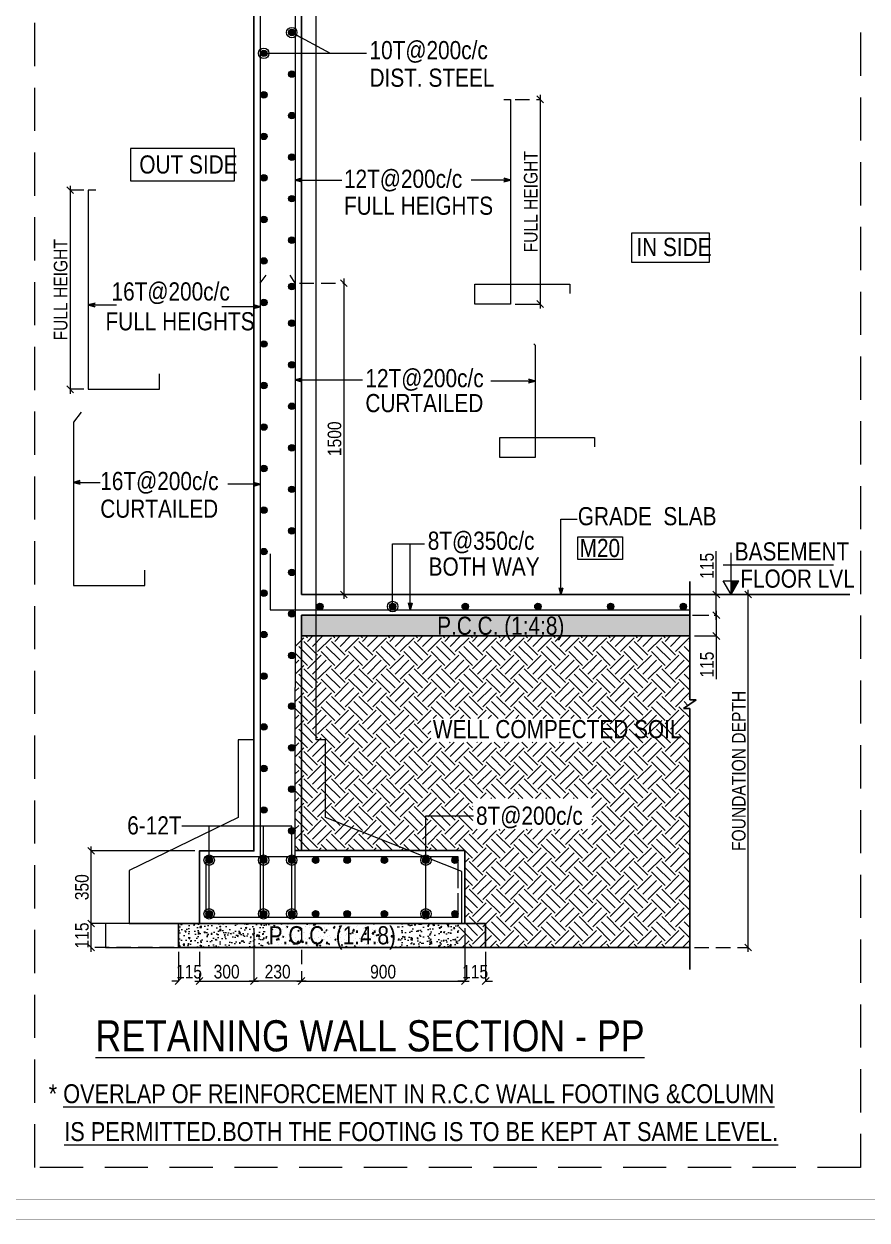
# Model space of a CAD drawing. Header units: millimetres. Extents: x 1112055 to 3390982, y -148532 to 766891.
# Drawn here: x 2490367 to 2508962, y 291130 to 317509 of the extents above; entities that cross this region are included whole.
import ezdxf

# ---------------------------------------------------------------- set-up
doc = ezdxf.new("R2010")
doc.units = ezdxf.units.MM
doc.header["$PDMODE"] = 35
doc.header["$PDSIZE"] = -25
doc.linetypes.add('Hidden', pattern=[9.525, 6.35, -3.175])
for name, color, linetype, lineweight in [('B HATCH', 250, 'Continuous', 0), ('B P.C.C', 251, 'Continuous', 0), ('B STEEL', 34, 'Continuous', 15), ('B STEEL TEXT', 7, 'Continuous', 15), ('B TITLE BLOCK', 250, 'Continuous', 0), ('B-BEAM', 147, 'Continuous', 25), ('B-COL NO', 7, 'Continuous', 5), ('B-ST DIM', 250, 'Continuous', 18), ('Col', 1, 'Continuous', 9)]:
    doc.layers.add(name, color=color, linetype=linetype, lineweight=lineweight)
doc.layers.add('B-COL HT', color=7, linetype='Continuous', lineweight=0, true_color=0x4e4f45)
doc.styles.add('ARIAL', font='arial.ttf')
doc.styles.add('Q1', font='g13f12d.shx', dxfattribs={"width": 0.8})
doc.styles.add('SWINC', font='swissc.ttf')
doc.dimstyles.new('BH-STD', dxfattribs={"dimscale": 0, "dimtxt": 230, "dimasz": 125, "dimexe": 0, "dimexo": 100, "dimgap": 50, "dimtad": 1, "dimdec": 0, "dimzin": 1, "dimdsep": 46, "dimtxsty": 'Q1', "dimblk": 'ARCHTICK', "dimcen": 1, "dimdle": 100, "dimclrd": 250, "dimclre": 250, "dimclrt": 256, "dimadec": 0, "dimazin": 0, "dimtfac": 1, "dimtdec": 0, "dimtix": 1, "dimtofl": 0, "dimtmove": 0, "dimatfit": 2, "dimfxl": 1, "dimtolj": 1, "dimtzin": 0, "dimlwd": 9, "dimlwe": 9, "dimarcsym": 0})
doc.dimstyles.new('DIM 1', dxfattribs={"dimscale": 0, "dimtxt": 230, "dimasz": 150, "dimexe": 0.18, "dimexo": 0.0625, "dimgap": 0.5, "dimtad": 1, "dimdec": 0, "dimzin": 0, "dimdsep": 46, "dimtxsty": 'ARIAL', "dimblk": 'OBLIQUE', "dimcen": 6, "dimse1": 1, "dimse2": 1, "dimclrd": 256, "dimclrt": 256, "dimadec": 0, "dimazin": 2, "dimtfac": 0.75, "dimtdec": 0, "dimtix": 1, "dimtofl": 0, "dimtmove": 1, "dimatfit": 3, "dimldrblk": 'OPEN30', "dimfxl": 0.18, "dimfrac": 1, "dimtolj": 1, "dimtzin": 0, "dimlwd": -1, "dimarcsym": 0})

# ---------------------------------------------------------------- blocks, each defined once
blk = doc.blocks.new('_Oblique')
at = {"color": 0, "linetype": 'ByBlock', "lineweight": -2}
blk.add_line((-0.5, -0.5), (0.5, 0.5), dxfattribs=at)
blk = doc.blocks.new('*D1670')
at = {"layer": 'B-ST DIM', "color": 7, "lineweight": 9, "ltscale": 50, "transparency": 16777216}
for p, q in [((2505636, 304927), (2505636, 305881)), ((2505153, 304927), (2505636, 304927)), ((2505636, 304369), (2505636, 304927))]:
    blk.add_line(p, q, dxfattribs=at)
at = {"layer": 'B-ST DIM', "color": 7, "linetype": 'Hidden', "lineweight": 9, "ltscale": 50, "transparency": 16777216}
blk.add_line((2505115, 304469), (2505636, 304469), dxfattribs=at)
at = {"layer": 'Defpoints', "color": 0, "ltscale": 50, "transparency": 16777216}
for p in [(2505053, 304927), (2505636, 304927), (2505015, 304469)]:
    blk.add_point(p, dxfattribs=at)
at = {"layer": 'B-ST DIM', "color": 7, "lineweight": 9, "ltscale": 50, "transparency": 16777216, "xscale": 150, "yscale": 150, "zscale": 150}
for p, rotation in [((2505636, 304927), 90), ((2505636, 304469), 270)]:
    blk.add_blockref('_Oblique', p, dxfattribs=dict(at, rotation=rotation))
at = {"layer": 'B-ST DIM', "color": 7, "ltscale": 50, "transparency": 16777216, "insert": (2505432, 305558), "char_height": 300, "attachment_point": 5, "rotation": 90, "style": 'SWINC'}
blk.add_mtext('\\A1;115', dxfattribs=at)
blk = doc.blocks.new('*D1671')
at = {"layer": 'B-ST DIM', "color": 7, "lineweight": 9, "ltscale": 50, "transparency": 16777216}
for p, q in [((2495438, 297569), (2495438, 296402)), ((2494138, 296402), (2495538, 296402))]:
    blk.add_line(p, q, dxfattribs=at)
at = {"layer": 'B-ST DIM', "color": 7, "linetype": 'Hidden', "lineweight": 9, "ltscale": 50, "transparency": 16777216}
blk.add_line((2494238, 297043), (2494238, 296402), dxfattribs=at)
at = {"layer": 'Defpoints', "color": 0, "ltscale": 50, "transparency": 16777216}
for p in [(2495438, 297669), (2494238, 297143), (2495438, 296402)]:
    blk.add_point(p, dxfattribs=at)
at = {"layer": 'B-ST DIM', "color": 7, "lineweight": 9, "ltscale": 50, "transparency": 16777216, "xscale": 150, "yscale": 150, "zscale": 150, "rotation": 180}
blk.add_blockref('_Oblique', (2494238, 296402), dxfattribs=at)
at = {"layer": 'B-ST DIM', "color": 7, "lineweight": 9, "ltscale": 50, "transparency": 16777216, "xscale": 150, "yscale": 150, "zscale": 150}
blk.add_blockref('_Oblique', (2495438, 296402), dxfattribs=at)
at = {"layer": 'B-ST DIM', "color": 7, "ltscale": 50, "transparency": 16777216, "insert": (2494838, 296606), "char_height": 300, "attachment_point": 5, "style": 'SWINC'}
blk.add_mtext('\\A1;300', dxfattribs=at)
blk = doc.blocks.new('*D1672')
at = {"layer": 'B-ST DIM', "color": 7, "lineweight": 9, "ltscale": 50, "transparency": 16777216}
for p, q in [((2495438, 297569), (2495438, 296402)), ((2496589, 296402), (2495338, 296402))]:
    blk.add_line(p, q, dxfattribs=at)
at = {"layer": 'B-ST DIM', "color": 7, "linetype": 'Hidden', "lineweight": 9, "ltscale": 50, "transparency": 16777216}
blk.add_line((2496489, 297569), (2496489, 296402), dxfattribs=at)
at = {"layer": 'Defpoints', "color": 0, "ltscale": 50, "transparency": 16777216}
for p in [(2495438, 297669), (2496489, 297669), (2495438, 296402)]:
    blk.add_point(p, dxfattribs=at)
at = {"layer": 'B-ST DIM', "color": 7, "lineweight": 9, "ltscale": 50, "transparency": 16777216, "xscale": 150, "yscale": 150, "zscale": 150, "rotation": 180}
blk.add_blockref('_Oblique', (2495438, 296402), dxfattribs=at)
at = {"layer": 'B-ST DIM', "color": 7, "lineweight": 9, "ltscale": 50, "transparency": 16777216, "xscale": 150, "yscale": 150, "zscale": 150}
blk.add_blockref('_Oblique', (2496489, 296402), dxfattribs=at)
at = {"layer": 'B-ST DIM', "color": 7, "ltscale": 50, "transparency": 16777216, "insert": (2495963, 296606), "char_height": 300, "attachment_point": 5, "style": 'SWINC'}
blk.add_mtext('\\A1;230', dxfattribs=at)
blk = doc.blocks.new('*D1673')
at = {"layer": 'B-ST DIM', "color": 7, "linetype": 'Hidden', "lineweight": 9, "ltscale": 50, "transparency": 16777216}
blk.add_line((2496489, 297569), (2496489, 296402), dxfattribs=at)
at = {"layer": 'B-ST DIM', "color": 7, "lineweight": 9, "ltscale": 50, "transparency": 16777216}
for p, q in [((2500089, 297569), (2500089, 296402)), ((2496389, 296402), (2500189, 296402))]:
    blk.add_line(p, q, dxfattribs=at)
at = {"layer": 'Defpoints', "color": 0, "ltscale": 50, "transparency": 16777216}
for p in [(2496489, 297669), (2500089, 297669), (2500089, 296402)]:
    blk.add_point(p, dxfattribs=at)
at = {"layer": 'B-ST DIM', "color": 7, "lineweight": 9, "ltscale": 50, "transparency": 16777216, "xscale": 150, "yscale": 150, "zscale": 150, "rotation": 180}
blk.add_blockref('_Oblique', (2496489, 296402), dxfattribs=at)
at = {"layer": 'B-ST DIM', "color": 7, "lineweight": 9, "ltscale": 50, "transparency": 16777216, "xscale": 150, "yscale": 150, "zscale": 150}
blk.add_blockref('_Oblique', (2500089, 296402), dxfattribs=at)
at = {"layer": 'B-ST DIM', "color": 7, "ltscale": 50, "transparency": 16777216, "insert": (2498289, 296606), "char_height": 300, "attachment_point": 5, "style": 'SWINC'}
blk.add_mtext('\\A1;900', dxfattribs=at)
blk = doc.blocks.new('_Open30')
at = {"color": 0, "linetype": 'ByBlock', "lineweight": -2}
for p, q in [((-1, 0.27), (0, 0)), ((0, 0), (-1, -0.27)), ((0, 0), (-1, 0))]:
    blk.add_line(p, q, dxfattribs=at)
blk = doc.blocks.new('*D1674')
at = {"layer": 'B-ST DIM', "color": 7, "lineweight": 9, "ltscale": 50, "transparency": 16777216}
for p, q in [((2491851, 297043), (2491851, 297769)), ((2493678, 297669), (2491851, 297669))]:
    blk.add_line(p, q, dxfattribs=at)
at = {"layer": 'B-ST DIM', "color": 7, "linetype": 'Hidden', "lineweight": 9, "ltscale": 50, "transparency": 16777216}
blk.add_line((2493678, 297143), (2491851, 297143), dxfattribs=at)
at = {"layer": 'Defpoints', "color": 0, "ltscale": 50, "transparency": 16777216}
for p in [(2491851, 297669), (2493778, 297669), (2493778, 297143)]:
    blk.add_point(p, dxfattribs=at)
at = {"layer": 'B-ST DIM', "color": 7, "lineweight": 9, "ltscale": 50, "transparency": 16777216, "xscale": 150, "yscale": 150, "zscale": 150}
for p, rotation in [((2491851, 297669), 90), ((2491851, 297143), 270)]:
    blk.add_blockref('_Oblique', p, dxfattribs=dict(at, rotation=rotation))
at = {"layer": 'B-ST DIM', "color": 7, "ltscale": 50, "transparency": 16777216, "insert": (2491647, 297406), "char_height": 300, "attachment_point": 5, "rotation": 90, "style": 'SWINC'}
blk.add_mtext('\\A1;115', dxfattribs=at)
blk = doc.blocks.new('*D1675')
at = {"layer": 'B-ST DIM', "color": 7, "lineweight": 9, "ltscale": 50, "transparency": 16777216}
for p, q in [((2491851, 297569), (2491851, 299372)), ((2494138, 299272), (2491851, 299272))]:
    blk.add_line(p, q, dxfattribs=at)
at = {"layer": 'B-ST DIM', "color": 7, "linetype": 'Hidden', "lineweight": 9, "ltscale": 50, "transparency": 16777216}
blk.add_line((2493678, 297669), (2491851, 297669), dxfattribs=at)
at = {"layer": 'Defpoints', "color": 0, "ltscale": 50, "transparency": 16777216}
for p in [(2491851, 299272), (2494238, 299272), (2493778, 297669)]:
    blk.add_point(p, dxfattribs=at)
at = {"layer": 'B-ST DIM', "color": 7, "lineweight": 9, "ltscale": 50, "transparency": 16777216, "xscale": 150, "yscale": 150, "zscale": 150}
for p, rotation in [((2491851, 299272), 90), ((2491851, 297669), 270)]:
    blk.add_blockref('_Oblique', p, dxfattribs=dict(at, rotation=rotation))
at = {"layer": 'B-ST DIM', "color": 7, "ltscale": 50, "transparency": 16777216, "insert": (2491647, 298471), "char_height": 300, "attachment_point": 5, "rotation": 90, "style": 'SWINC'}
blk.add_mtext('\\A1;350', dxfattribs=at)
blk = doc.blocks.new('*D1677')
at = {"layer": 'B-ST DIM', "color": 7, "linetype": 'Hidden', "lineweight": 9, "ltscale": 50, "transparency": 16777216}
blk.add_line((2505153, 304469), (2505636, 304469), dxfattribs=at)
at = {"layer": 'B-ST DIM', "color": 7, "lineweight": 9, "ltscale": 50, "transparency": 16777216}
for p, q in [((2505636, 304569), (2505636, 304011)), ((2505153, 304011), (2505636, 304011)), ((2505636, 304011), (2505636, 303057))]:
    blk.add_line(p, q, dxfattribs=at)
at = {"layer": 'Defpoints', "color": 0, "ltscale": 50, "transparency": 16777216}
for p in [(2505053, 304469), (2505053, 304011), (2505636, 304011)]:
    blk.add_point(p, dxfattribs=at)
at = {"layer": 'B-ST DIM', "color": 7, "lineweight": 9, "ltscale": 50, "transparency": 16777216, "xscale": 150, "yscale": 150, "zscale": 150}
for p, rotation in [((2505636, 304469), 90), ((2505636, 304011), 270)]:
    blk.add_blockref('_Oblique', p, dxfattribs=dict(at, rotation=rotation))
at = {"layer": 'B-ST DIM', "color": 7, "ltscale": 50, "transparency": 16777216, "insert": (2505432, 303379), "char_height": 300, "attachment_point": 5, "rotation": 90, "style": 'SWINC'}
blk.add_mtext('\\A1;115', dxfattribs=at)
blk = doc.blocks.new('*D1678')
at = {"layer": 'B-ST DIM', "color": 7, "lineweight": 9, "ltscale": 50, "transparency": 16777216}
for p, q in [((2493778, 297043), (2493778, 296402)), ((2493778, 296402), (2493628, 296402)), ((2494238, 296402), (2494388, 296402))]:
    blk.add_line(p, q, dxfattribs=at)
at = {"layer": 'B-ST DIM', "color": 7, "linetype": 'Hidden', "lineweight": 9, "ltscale": 50, "transparency": 16777216}
blk.add_line((2494238, 297043), (2494238, 296402), dxfattribs=at)
at = {"layer": 'Defpoints', "color": 0, "ltscale": 50, "transparency": 16777216}
for p in [(2493778, 297143), (2494238, 297143), (2493778, 296402)]:
    blk.add_point(p, dxfattribs=at)
at = {"layer": 'B-ST DIM', "color": 7, "lineweight": 9, "ltscale": 50, "transparency": 16777216, "xscale": 150, "yscale": 150, "zscale": 150}
blk.add_blockref('_Oblique', (2493778, 296402), dxfattribs=at)
at = {"layer": 'B-ST DIM', "color": 7, "lineweight": 9, "ltscale": 50, "transparency": 16777216, "xscale": 150, "yscale": 150, "zscale": 150, "rotation": 180}
blk.add_blockref('_Oblique', (2494238, 296402), dxfattribs=at)
at = {"layer": 'B-ST DIM', "color": 7, "ltscale": 50, "transparency": 16777216, "insert": (2494008, 296606), "char_height": 300, "attachment_point": 5, "style": 'SWINC'}
blk.add_mtext('\\A1;115', dxfattribs=at)
blk = doc.blocks.new('*D1679')
at = {"layer": 'B-ST DIM', "color": 7, "linetype": 'Hidden', "lineweight": 9, "ltscale": 50, "transparency": 16777216}
blk.add_line((2500089, 297043), (2500089, 296402), dxfattribs=at)
at = {"layer": 'B-ST DIM', "color": 7, "lineweight": 9, "ltscale": 50, "transparency": 16777216}
for p, q in [((2500549, 297043), (2500549, 296402)), ((2500089, 296402), (2499939, 296402)), ((2500549, 296402), (2500699, 296402))]:
    blk.add_line(p, q, dxfattribs=at)
at = {"layer": 'Defpoints', "color": 0, "ltscale": 50, "transparency": 16777216}
for p in [(2500089, 297143), (2500549, 297143), (2500549, 296402)]:
    blk.add_point(p, dxfattribs=at)
at = {"layer": 'B-ST DIM', "color": 7, "lineweight": 9, "ltscale": 50, "transparency": 16777216, "xscale": 150, "yscale": 150, "zscale": 150}
blk.add_blockref('_Oblique', (2500089, 296402), dxfattribs=at)
at = {"layer": 'B-ST DIM', "color": 7, "lineweight": 9, "ltscale": 50, "transparency": 16777216, "xscale": 150, "yscale": 150, "zscale": 150, "rotation": 180}
blk.add_blockref('_Oblique', (2500549, 296402), dxfattribs=at)
at = {"layer": 'B-ST DIM', "color": 7, "ltscale": 50, "transparency": 16777216, "insert": (2500319, 296606), "char_height": 300, "attachment_point": 5, "style": 'SWINC'}
blk.add_mtext('\\A1;115', dxfattribs=at)
blk = doc.blocks.new('*D1680')
at = {"layer": 'B-ST DIM', "color": 7, "linetype": 'Hidden', "lineweight": 9, "ltscale": 50, "transparency": 16777216}
blk.add_line((2501198, 315846), (2501753, 315846), dxfattribs=at)
at = {"layer": 'B-ST DIM', "color": 7, "lineweight": 9, "ltscale": 50, "transparency": 16777216}
for p, q in [((2501753, 315946), (2501753, 311231)), ((2501198, 311331), (2501753, 311331))]:
    blk.add_line(p, q, dxfattribs=at)
at = {"layer": 'Defpoints', "color": 0, "ltscale": 50, "transparency": 16777216}
for p in [(2501098, 315846), (2501098, 311331), (2501753, 311331)]:
    blk.add_point(p, dxfattribs=at)
at = {"layer": 'B-ST DIM', "color": 7, "lineweight": 9, "ltscale": 50, "transparency": 16777216, "xscale": 150, "yscale": 150, "zscale": 150}
for p, rotation in [((2501753, 315846), 90), ((2501753, 311331), 270)]:
    blk.add_blockref('_Oblique', p, dxfattribs=dict(at, rotation=rotation))
at = {"layer": 'B-ST DIM', "color": 7, "ltscale": 50, "transparency": 16777216, "insert": (2501546, 313588), "char_height": 300, "attachment_point": 5, "rotation": 90, "style": 'SWINC'}
blk.add_mtext('\\A1;FULL HEIGHT', dxfattribs=at)
blk = doc.blocks.new('*D1681')
at = {"layer": 'B-ST DIM', "color": 7, "lineweight": 9, "ltscale": 50, "transparency": 16777216}
for p, q in [((2491386, 313941), (2491386, 309351)), ((2491685, 309451), (2491386, 309451))]:
    blk.add_line(p, q, dxfattribs=at)
at = {"layer": 'B-ST DIM', "color": 7, "linetype": 'Hidden', "lineweight": 9, "ltscale": 50, "transparency": 16777216}
blk.add_line((2491685, 313841), (2491386, 313841), dxfattribs=at)
at = {"layer": 'Defpoints', "color": 0, "ltscale": 50, "transparency": 16777216}
for p in [(2491785, 313841), (2491386, 309451), (2491785, 309451)]:
    blk.add_point(p, dxfattribs=at)
at = {"layer": 'B-ST DIM', "color": 7, "lineweight": 9, "ltscale": 50, "transparency": 16777216, "xscale": 150, "yscale": 150, "zscale": 150}
for p, rotation in [((2491386, 313841), 90), ((2491386, 309451), 270)]:
    blk.add_blockref('_Oblique', p, dxfattribs=dict(at, rotation=rotation))
at = {"layer": 'B-ST DIM', "color": 7, "ltscale": 50, "transparency": 16777216, "insert": (2491179, 311646), "char_height": 300, "attachment_point": 5, "rotation": 90, "style": 'SWINC'}
blk.add_mtext('\\A1;FULL HEIGHT', dxfattribs=at)
blk = doc.blocks.new('*D1676')
at = {"layer": 'B-ST DIM', "color": 7, "lineweight": 9, "ltscale": 50, "transparency": 16777216}
for p, q in [((2497422, 311894), (2497422, 304827)), ((2496589, 304927), (2497422, 304927))]:
    blk.add_line(p, q, dxfattribs=at)
at = {"layer": 'B-ST DIM', "color": 7, "linetype": 'Hidden', "lineweight": 9, "ltscale": 50, "transparency": 16777216}
blk.add_line((2496446, 311794), (2497422, 311794), dxfattribs=at)
at = {"layer": 'Defpoints', "color": 0, "ltscale": 50, "transparency": 16777216}
for p in [(2496346, 311794), (2496489, 304927), (2497422, 304927)]:
    blk.add_point(p, dxfattribs=at)
at = {"layer": 'B-ST DIM', "color": 7, "lineweight": 9, "ltscale": 50, "transparency": 16777216, "xscale": 150, "yscale": 150, "zscale": 150}
for p, rotation in [((2497422, 311794), 90), ((2497422, 304927), 270)]:
    blk.add_blockref('_Oblique', p, dxfattribs=dict(at, rotation=rotation))
at = {"layer": 'B-ST DIM', "color": 7, "ltscale": 50, "transparency": 16777216, "insert": (2497218, 308360), "char_height": 300, "attachment_point": 5, "rotation": 90, "style": 'SWINC'}
blk.add_mtext('\\A1;1500', dxfattribs=at)
blk = doc.blocks.new('*D1751')
at = {"layer": 'B-ST DIM', "color": 7, "lineweight": 9, "ltscale": 50, "transparency": 16777216}
for p, q in [((2506340, 297043), (2506340, 305027)), ((2505153, 304927), (2506340, 304927))]:
    blk.add_line(p, q, dxfattribs=at)
at = {"layer": 'B-ST DIM', "color": 7, "linetype": 'Hidden', "lineweight": 9, "ltscale": 50, "transparency": 16777216}
blk.add_line((2505153, 297143), (2506340, 297143), dxfattribs=at)
at = {"layer": 'Defpoints', "color": 0, "ltscale": 50, "transparency": 16777216}
for p in [(2505053, 304927), (2506340, 304927), (2505053, 297143)]:
    blk.add_point(p, dxfattribs=at)
at = {"layer": 'B-ST DIM', "color": 7, "lineweight": 9, "ltscale": 50, "transparency": 16777216, "xscale": 150, "yscale": 150, "zscale": 150}
for p, rotation in [((2506340, 304927), 90), ((2506340, 297143), 270)]:
    blk.add_blockref('_Oblique', p, dxfattribs=dict(at, rotation=rotation))
at = {"layer": 'B-ST DIM', "color": 7, "ltscale": 50, "transparency": 16777216, "insert": (2506133, 301035), "char_height": 300, "attachment_point": 5, "rotation": 90, "style": 'SWINC'}
blk.add_mtext('\\A1;FOUNDATION DEPTH', dxfattribs=at)

msp = doc.modelspace()

# ---------------------------------------------------------------- hatches: boundary and pattern name
at = {"layer": 'B HATCH', "ltscale": 1000}
h = msp.add_hatch(dxfattribs=at)
h.set_pattern_fill('AR-CONC', color=256, scale=40.062864)
h.set_pattern_definition([(50, (1971746.4, 353526.7), (287.35497, -25.1403), [30.04715, -330.51863]), (355, (1971746.4, 353526.7), (-55.58776, 301.34971), [24.03772, -264.4149]), (100.451444, (1971770.36, 353524.6), (231.76721, 276.2094), [25.53615, -280.89761]), (46.1842, (1971746.4, 353606.8), (427.56744, -66.31176), [45.07072, -495.77794]), (96.635635, (1971782.04, 353601.3), (374.45235, 390.2598), [38.30424, -421.34665]), (351.18416, (1971746.4, 353606.8), (374.45234, 390.2598), [36.05658, -396.62236]), (21, (1971786.47, 353586.79), (239.13806, -161.30066), [30.04715, -330.51863]), (326, (1971786.47, 353586.79), (97.47909, 290.51588), [24.03772, -264.4149]), (71.451445, (1971806.4, 353573.34), (336.61715, 129.21522), [25.53615, -280.89761]), (37.5, (1971746.41, 353526.69), (4.871586, 133.366812), [0, -261.209874, 0, -268.42119, 0, -265.416475]), (7.5, (1971746.41, 353526.69), (105.39319, 158.01263), [0, -153.04014, 0, -255.200444, 0, -101.15873]), (327.5, (1971657.07, 353526.69), (213.864557, -9.036128), [0, -100.15716, 0, -312.49034, 0, -414.650644]), (317.5, (1971617, 353526.7), (233.64108, 40.10492), [0, -130.20431, 0, -207.525636, 0, -294.46205])])
h.paths.add_polyline_path([(2505053.4, 304468.6), (2496678.8, 304468.6), (2496678.8, 304010.8), (2505053.4, 304010.8)])
h.paths.add_polyline_path([(2496488.6, 304468.6), (2496488.6, 304010.8), (2496678.8, 304010.8), (2496678.8, 304468.6)])
at = {"layer": 'B HATCH', "lineweight": 0, "ltscale": 1000}
h = msp.add_hatch(dxfattribs=at)
h.set_pattern_fill('AR-CONC', color=256, scale=40.062864)
h.set_pattern_definition([(50, (1969173.7, 346658.77), (287.35497, -25.1403), [30.04715, -330.51863]), (355, (1969173.7, 346658.77), (-55.58776, 301.34971), [24.03772, -264.4149]), (100.451444, (1969197.65, 346656.68), (231.76721, 276.2094), [25.53615, -280.89761]), (46.1842, (1969173.7, 346738.9), (427.56744, -66.31176), [45.07072, -495.77794]), (96.635635, (1969209.34, 346733.37), (374.45235, 390.2598), [38.30424, -421.34665]), (351.18416, (1969173.7, 346738.9), (374.45234, 390.2598), [36.05658, -396.62236]), (21, (1969213.77, 346718.87), (239.13806, -161.30066), [30.04715, -330.51863]), (326, (1969213.77, 346718.87), (97.47909, 290.51588), [24.03772, -264.4149]), (71.451445, (1969233.7, 346705.42), (336.61715, 129.21522), [25.53615, -280.89761]), (37.5, (1969173.71, 346658.77), (4.871586, 133.366812), [0, -261.209874, 0, -268.42119, 0, -265.416475]), (7.5, (1969173.7, 346658.77), (105.39319, 158.01263), [0, -153.04014, 0, -255.200444, 0, -101.15873]), (327.5, (1969084.37, 346658.77), (213.864557, -9.036128), [0, -100.15716, 0, -312.49034, 0, -414.650644]), (317.5, (1969044.3, 346658.77), (233.64108, 40.10492), [0, -130.20431, 0, -207.525636, 0, -294.46205])])
h.paths.add_polyline_path([(2493777.8, 297669.3), (2493777.8, 297142.9)], flags=17)
h.paths.add_polyline_path([(2499948.6, 297142.9), (2499948.6, 297669.3), (2493777.8, 297669.3), (2493777.8, 297142.9)])
at = {"layer": 'B STEEL'}
h = msp.add_hatch(color=256, dxfattribs=at)
h.dxf.hatch_style = 1
edge = h.paths.add_edge_path()
edge.add_arc((2496274, 317318.4), 71.5, 0, 360)
h = msp.add_hatch(color=256, dxfattribs=at)
h.dxf.hatch_style = 1
edge = h.paths.add_edge_path()
edge.add_arc((2495657, 316860.5), 71.5, 0, 360)
h = msp.add_hatch(color=256, dxfattribs=at)
h.dxf.hatch_style = 1
edge = h.paths.add_edge_path()
edge.add_arc((2496274, 316402.7), 71.5, 0, 360)
h = msp.add_hatch(color=256, dxfattribs=at)
h.dxf.hatch_style = 1
edge = h.paths.add_edge_path()
edge.add_arc((2495657, 315944.8), 71.5, 0, 360)
h = msp.add_hatch(color=256, dxfattribs=at)
h.dxf.hatch_style = 1
edge = h.paths.add_edge_path()
edge.add_arc((2496274, 315486.9), 71.5, 0, 360)
h = msp.add_hatch(color=256, dxfattribs=at)
h.dxf.hatch_style = 1
edge = h.paths.add_edge_path()
edge.add_arc((2495657, 315029.1), 71.5, 0, 360)
h = msp.add_hatch(color=256, dxfattribs=at)
h.dxf.hatch_style = 1
edge = h.paths.add_edge_path()
edge.add_arc((2496274, 314571.2), 71.5, 0, 360)
h = msp.add_hatch(color=256, dxfattribs=at)
h.dxf.hatch_style = 1
edge = h.paths.add_edge_path()
edge.add_arc((2495657, 314113.4), 71.5, 0, 360)
h = msp.add_hatch(color=256, dxfattribs=at)
h.dxf.hatch_style = 1
edge = h.paths.add_edge_path()
edge.add_arc((2496274, 313655.5), 71.5, 0, 360)
h = msp.add_hatch(color=256, dxfattribs=at)
h.dxf.hatch_style = 1
edge = h.paths.add_edge_path()
edge.add_arc((2495657, 313197.6), 71.5, 0, 360)
h = msp.add_hatch(color=256, dxfattribs=at)
h.dxf.hatch_style = 1
edge = h.paths.add_edge_path()
edge.add_arc((2496274, 312739.8), 71.5, 0, 360)
h = msp.add_hatch(color=256, dxfattribs=at)
h.dxf.hatch_style = 1
edge = h.paths.add_edge_path()
edge.add_arc((2495657, 312281.9), 71.5, 0, 360)
h = msp.add_hatch(color=256, dxfattribs=at)
h.dxf.hatch_style = 1
edge = h.paths.add_edge_path()
edge.add_arc((2496274, 311718.7), 71.5, 0, 360)
h = msp.add_hatch(color=256, dxfattribs=at)
h.dxf.hatch_style = 1
edge = h.paths.add_edge_path()
edge.add_arc((2495657, 311366.2), 71.5, 0, 360)
h = msp.add_hatch(color=256, dxfattribs=at)
h.dxf.hatch_style = 1
edge = h.paths.add_edge_path()
edge.add_arc((2496274, 310908.3), 71.5, 0, 360)
h = msp.add_hatch(color=256, dxfattribs=at)
h.dxf.hatch_style = 1
edge = h.paths.add_edge_path()
edge.add_arc((2495657, 310450.5), 71.5, 0, 360)
h = msp.add_hatch(color=256, dxfattribs=at)
h.dxf.hatch_style = 1
edge = h.paths.add_edge_path()
edge.add_arc((2496274, 309992.6), 71.5, 0, 360)
h = msp.add_hatch(color=256, dxfattribs=at)
h.dxf.hatch_style = 1
edge = h.paths.add_edge_path()
edge.add_arc((2495657, 309534.7), 71.5, 0, 360)
h = msp.add_hatch(color=256, dxfattribs=at)
h.dxf.hatch_style = 1
edge = h.paths.add_edge_path()
edge.add_arc((2496274, 309076.9), 71.5, 0, 360)
h = msp.add_hatch(color=256, dxfattribs=at)
h.dxf.hatch_style = 1
edge = h.paths.add_edge_path()
edge.add_arc((2495657, 308619), 71.5, 0, 360)
h = msp.add_hatch(color=256, dxfattribs=at)
h.dxf.hatch_style = 1
edge = h.paths.add_edge_path()
edge.add_arc((2496274, 308161.2), 71.5, 0, 360)
h = msp.add_hatch(color=256, dxfattribs=at)
h.dxf.hatch_style = 1
edge = h.paths.add_edge_path()
edge.add_arc((2495657, 307703.3), 71.5, 0, 360)
h = msp.add_hatch(color=256, dxfattribs=at)
h.dxf.hatch_style = 1
edge = h.paths.add_edge_path()
edge.add_arc((2496274, 307245.4), 71.5, 0, 360)
h = msp.add_hatch(color=256, dxfattribs=at)
h.dxf.hatch_style = 1
edge = h.paths.add_edge_path()
edge.add_arc((2495657, 306787.6), 71.5, 0, 360)
h = msp.add_hatch(color=256, dxfattribs=at)
h.dxf.hatch_style = 1
edge = h.paths.add_edge_path()
edge.add_arc((2496274, 306329.7), 71.5, 0, 360)
h = msp.add_hatch(color=256, dxfattribs=at)
h.dxf.hatch_style = 1
edge = h.paths.add_edge_path()
edge.add_arc((2495657, 305871.9), 71.5, 0, 360)
h = msp.add_hatch(color=256, dxfattribs=at)
h.dxf.hatch_style = 1
edge = h.paths.add_edge_path()
edge.add_arc((2496274, 305414), 71.5, 0, 360)
h = msp.add_hatch(color=256, dxfattribs=at)
h.dxf.hatch_style = 1
edge = h.paths.add_edge_path()
edge.add_arc((2495657, 304956.1), 71.5, 0, 360)
h = msp.add_hatch(color=256, dxfattribs=at)
h.dxf.hatch_style = 1
edge = h.paths.add_edge_path()
edge.add_arc((2496896.6, 304660.5), 71.5, 0, 360)
h = msp.add_hatch(color=256, dxfattribs=at)
h.dxf.hatch_style = 1
edge = h.paths.add_edge_path()
edge.add_arc((2498499.1, 304660.5), 71.5, 0, 360)
h = msp.add_hatch(color=256, dxfattribs=at)
h.dxf.hatch_style = 1
edge = h.paths.add_edge_path()
edge.add_arc((2500101.6, 304660.5), 71.5, 0, 360)
h = msp.add_hatch(color=256, dxfattribs=at)
h.dxf.hatch_style = 1
edge = h.paths.add_edge_path()
edge.add_arc((2501704.1, 304660.5), 71.5, 0, 360)
h = msp.add_hatch(color=256, dxfattribs=at)
h.dxf.hatch_style = 1
edge = h.paths.add_edge_path()
edge.add_arc((2503306.7, 304660.5), 71.5, 0, 360)
h = msp.add_hatch(color=256, dxfattribs=at)
h.dxf.hatch_style = 1
edge = h.paths.add_edge_path()
edge.add_arc((2504909.2, 304660.5), 71.5, 0, 360)
h = msp.add_hatch(color=256, dxfattribs=at)
h.dxf.hatch_style = 1
edge = h.paths.add_edge_path()
edge.add_arc((2496274, 304498.3), 71.5, 0, 360)
h = msp.add_hatch(color=256, dxfattribs=at)
h.dxf.hatch_style = 1
edge = h.paths.add_edge_path()
edge.add_arc((2495657, 304040.4), 71.5, 0, 360)
h = msp.add_hatch(color=256, dxfattribs=at)
h.dxf.hatch_style = 1
edge = h.paths.add_edge_path()
edge.add_arc((2496274, 303582.6), 71.5, 0, 360)
h = msp.add_hatch(color=256, dxfattribs=at)
h.dxf.hatch_style = 1
edge = h.paths.add_edge_path()
edge.add_arc((2495657, 303124.7), 71.5, 0, 360)
h = msp.add_hatch(color=256, dxfattribs=at)
h.dxf.hatch_style = 1
edge = h.paths.add_edge_path()
edge.add_arc((2496274, 302462.5), 71.5, 0, 360)
h = msp.add_hatch(color=256, dxfattribs=at)
h.dxf.hatch_style = 1
edge = h.paths.add_edge_path()
edge.add_arc((2495657, 302004.6), 71.5, 0, 360)
h = msp.add_hatch(color=256, dxfattribs=at)
h.dxf.hatch_style = 1
edge = h.paths.add_edge_path()
edge.add_arc((2496274, 301546.8), 71.5, 0, 360)
h = msp.add_hatch(color=256, dxfattribs=at)
h.dxf.hatch_style = 1
edge = h.paths.add_edge_path()
edge.add_arc((2495657, 301088.9), 71.5, 0, 360)
h = msp.add_hatch(color=256, dxfattribs=at)
h.dxf.hatch_style = 1
edge = h.paths.add_edge_path()
edge.add_arc((2496274, 300631.1), 71.5, 0, 360)
h = msp.add_hatch(color=256, dxfattribs=at)
h.dxf.hatch_style = 1
edge = h.paths.add_edge_path()
edge.add_arc((2495657, 300173.2), 71.5, 0, 360)
h = msp.add_hatch(color=256, dxfattribs=at)
h.dxf.hatch_style = 1
edge = h.paths.add_edge_path()
edge.add_arc((2496274, 299715.3), 71.5, 0, 360)
h = msp.add_hatch(color=256, dxfattribs=at)
h.dxf.hatch_style = 1
edge = h.paths.add_edge_path()
edge.add_arc((2494452.6, 299067.2), 71.5, 0, 360)
h = msp.add_hatch(color=256, dxfattribs=at)
h.dxf.hatch_style = 1
edge = h.paths.add_edge_path()
edge.add_arc((2495652.4, 299067.2), 71.5, 0, 360)
h = msp.add_hatch(color=256, dxfattribs=at)
h.dxf.hatch_style = 1
edge = h.paths.add_edge_path()
edge.add_arc((2496274, 299067.3), 71.5, 0, 360)
h = msp.add_hatch(color=256, dxfattribs=at)
h.dxf.hatch_style = 1
edge = h.paths.add_edge_path()
edge.add_arc((2496800.6, 299067.2), 71.5, 0, 360)
h = msp.add_hatch(color=256, dxfattribs=at)
h.dxf.hatch_style = 1
edge = h.paths.add_edge_path()
edge.add_arc((2497497, 299067.2), 71.5, 0, 360)
h = msp.add_hatch(color=256, dxfattribs=at)
h.dxf.hatch_style = 1
edge = h.paths.add_edge_path()
edge.add_arc((2498316.3, 299067.2), 71.5, 0, 360)
h = msp.add_hatch(color=256, dxfattribs=at)
h.dxf.hatch_style = 1
edge = h.paths.add_edge_path()
edge.add_arc((2499232.1, 299067.2), 71.5, 0, 360)
h = msp.add_hatch(color=256, dxfattribs=at)
h.dxf.hatch_style = 1
edge = h.paths.add_edge_path()
edge.add_arc((2499874, 299067.2), 71.5, 0, 360)
h = msp.add_hatch(color=256, dxfattribs=at)
h.dxf.hatch_style = 1
edge = h.paths.add_edge_path()
edge.add_arc((2494452.5, 297883.8), 71.5, 0, 360)
h = msp.add_hatch(color=256, dxfattribs=at)
h.dxf.hatch_style = 1
edge = h.paths.add_edge_path()
edge.add_arc((2495652.4, 297883.8), 71.5, 0, 360)
h = msp.add_hatch(color=256, dxfattribs=at)
h.dxf.hatch_style = 1
edge = h.paths.add_edge_path()
edge.add_arc((2496274, 297883.9), 71.5, 0, 360)
h = msp.add_hatch(color=256, dxfattribs=at)
h.dxf.hatch_style = 1
edge = h.paths.add_edge_path()
edge.add_arc((2496800.6, 297883.9), 71.5, 0, 360)
h = msp.add_hatch(color=256, dxfattribs=at)
h.dxf.hatch_style = 1
edge = h.paths.add_edge_path()
edge.add_arc((2497497, 297883.9), 71.5, 0, 360)
h = msp.add_hatch(color=256, dxfattribs=at)
h.dxf.hatch_style = 1
edge = h.paths.add_edge_path()
edge.add_arc((2498316.3, 297883.9), 71.5, 0, 360)
h = msp.add_hatch(color=256, dxfattribs=at)
h.dxf.hatch_style = 1
edge = h.paths.add_edge_path()
edge.add_arc((2499232.1, 297883.9), 71.5, 0, 360)
h = msp.add_hatch(color=256, dxfattribs=at)
h.dxf.hatch_style = 1
edge = h.paths.add_edge_path()
edge.add_arc((2499874, 297883.9), 71.5, 0, 360)
at = {"layer": 'B STEEL TEXT', "lineweight": 9}
msp.add_hatch(color=3, dxfattribs=at).paths.add_polyline_path([(2505963.4, 305225.6), (2505963.4, 304926.5), (2506136.1, 305225.6)])
at = {"layer": 'B-COL HT', "lineweight": 0, "ltscale": 1000}
h = msp.add_hatch(dxfattribs=at)
h.set_pattern_fill('EARTH', color=250, scale=1716.979891, angle=45)
h.set_pattern_definition([(45, (-1566101.04, 2302054.07), (7e-14, 607.04406), [429.24497, -429.24497]), (45, (-1566214.86, 2302167.9), (7e-14, 607.04406), [429.24497, -429.24497]), (45, (-1566328.68, 2302281.7), (7e-14, 607.04406), [429.24497, -429.24497]), (135, (-1566328.68, 2302357.6), (-607.04406, 1e-13), [429.24497, -429.24497]), (135, (-1566214.86, 2302471.4), (-607.04406, 1e-13), [429.24497, -429.24497]), (135, (-1566101.04, 2302585.23), (-607.04406, 1e-13), [429.24497, -429.24497])])
h.paths.add_polyline_path([(2496678.8, 302019), (2496678.8, 304010.8), (2496350.5, 304010.8), (2496350.5, 299281.8), (2498222.4, 299281.8), (2497022.2, 299958.6), (2497022.2, 302019)])
edge = h.paths.add_edge_path()
edge.add_line((2500088.6, 299281.8), (2500088.6, 297669.3))
edge.add_line((2500088.6, 297669.3), (2499948.6, 297669.3))
edge.add_line((2499948.6, 297669.3), (2499948.6, 297142.9))
edge.add_line((2499948.6, 297142.9), (2505053.4, 297142.9))
edge.add_line((2505053.4, 297142.9), (2505053.4, 302414.6))
edge.add_line((2505053.4, 302414.6), (2504911.2, 302414.6))
edge.add_line((2504911.2, 302414.6), (2505195.5, 302604.3))
edge.add_line((2505195.5, 302604.3), (2505053.4, 302604.3))
edge.add_line((2505053.4, 302604.3), (2505053.4, 304010.8))
edge.add_line((2505053.4, 304010.8), (2496678.8, 304010.8))
edge.add_line((2496678.8, 304010.8), (2496678.8, 302019))
edge.add_line((2496678.8, 302019), (2497022.2, 302019))
edge.add_line((2497022.2, 302019), (2497022.2, 299958.6))
edge.add_line((2497022.2, 299958.6), (2498222.4, 299281.8))
edge.add_line((2498222.4, 299281.8), (2499762.4, 299281.8))
h.paths.add_polyline_path([(2500264.5, 299748.2), (2502893.1, 299748.2), (2502893.1, 300429.5), (2500264.5, 300429.5)], flags=16)
edge = h.paths.add_edge_path(flags=16)
edge.add_line((2502372.6, 303245.1), (2502372.6, 303811.7))
edge.add_line((2502372.6, 303811.7), (2500370.7, 303811.7))
edge.add_line((2500370.7, 303811.7), (2502372.6, 303811.7))
h.paths.add_polyline_path([(2499341, 301667.2), (2503141.4, 301667.2), (2503141.4, 302189.5), (2499341, 302189.5)], flags=16)

# ---------------------------------------------------------------- linework, layer by layer
at = {"layer": 'B P.C.C', "color": 250, "linetype": 'Hidden', "lineweight": 0, "ltscale": 150}
msp.add_lwpolyline([(2490607.8, 327319.3), (2508818.9, 327319.3), (2508818.9, 292289.3), (2490607.8, 292289.3)], close=True, dxfattribs=at)
at = {"layer": 'B STEEL'}
for p, q in [((2495578.3, 311794.4), (2495710.4, 311965)), ((2496345.5, 311794.4), (2496237.1, 311965))]:
    msp.add_line(p, q, dxfattribs=at)
at = {"layer": 'B STEEL', "flags": 128}
for points in [[(2496478.7, 324969.3), (2495576.4, 324969.3), (2495579.9, 302875.5)], [(2495734.9, 324929.2), (2496345.5, 324929.2), (2496345.5, 302875.5)], [(2500951.3, 315845.5), (2501098, 315845.5), (2501098, 311331.1), (2500314.7, 311331.1), (2500314.7, 311767.5), (2502403.3, 311767.5), (2502403.3, 311561.4)], [(2491951.4, 313840.7), (2491785, 313840.7), (2491785, 309450.6), (2493355.5, 309450.6), (2493355.5, 309791.3)], [(2501613.8, 310455.9), (2501644.1, 310425.5), (2501644.1, 307950.1), (2500860.9, 307950.1), (2500860.9, 308386.6), (2502949.5, 308386.6), (2502949.5, 308180.5)], [(2491627.7, 308949.4), (2491461.3, 308724.9), (2491461.3, 305122.1), (2493031.7, 305122.1), (2493031.7, 305462.7)], [(2495799.9, 305825.4), (2495799.9, 304588.9), (2505053.4, 304588.9)], [(2499945.5, 298447.4), (2499945.5, 299138.8), (2494380.9, 299138.8), (2494380.9, 297812.4), (2496345.5, 297812.4), (2496345.5, 302875.5)], [(2495579.9, 302875.5), (2495580.9, 297812.2), (2499945.5, 297812.4), (2499945.5, 298340.9)]]:
    msp.add_lwpolyline(points, dxfattribs=at)
at = {"layer": 'B STEEL'}
for centre in [(2496274, 317318.4), (2495657, 316860.5), (2496274, 316402.7), (2495657, 315944.8), (2496274, 315486.9), (2495657, 315029.1), (2496274, 314571.2), (2495657, 314113.4), (2496274, 313655.5), (2495657, 313197.6), (2496274, 312739.8), (2495657, 312281.9), (2496274, 311718.7), (2495657, 311366.2), (2496274, 310908.3), (2495657, 310450.5), (2496274, 309992.6), (2495657, 309534.7), (2496274, 309076.9), (2495657, 308619), (2496274, 308161.2), (2495657, 307703.3), (2496274, 307245.4), (2495657, 306787.6), (2496274, 306329.7), (2495657, 305871.9), (2496274, 305414), (2495657, 304956.1), (2496896.6, 304660.5), (2498499.1, 304660.5), (2500101.6, 304660.5), (2501704.1, 304660.5), (2503306.7, 304660.5), (2504909.2, 304660.5), (2496274, 304498.3), (2495657, 304040.4), (2496274, 303582.6), (2495657, 303124.7), (2496274, 302462.5), (2495657, 302004.6), (2496274, 301546.8), (2495657, 301088.9), (2496274, 300631.1), (2495657, 300173.2), (2496274, 299715.3), (2494452.6, 299067.2), (2495652.4, 299067.2), (2496274, 299067.3), (2496800.6, 299067.2), (2497497, 299067.2), (2498316.3, 299067.2), (2499232.1, 299067.2), (2499874, 299067.2), (2494452.5, 297883.8), (2495652.4, 297883.8), (2496274, 297883.9), (2496800.6, 297883.9), (2497497, 297883.9), (2498316.3, 297883.9), (2499232.1, 297883.9), (2499874, 297883.9)]:
    msp.add_circle(centre, 71.5, dxfattribs=at)
at = {"layer": 'B STEEL TEXT', "color": 3, "lineweight": 9}
for p, q in [((2505963.4, 304926.5), (2505963.4, 305847.3)), ((2505790.7, 305580), (2508218.2, 305580)), ((2505790.7, 305225.6), (2506136.1, 305225.6)), ((2505963.4, 304926.5), (2505790.7, 305225.6)), ((2505963.4, 304926.5), (2506136.1, 305225.6))]:
    msp.add_line(p, q, dxfattribs=at)
at = {"layer": 'B STEEL TEXT', "lineweight": 9}
for points in [[(2495012.8, 314765), (2492718.5, 314765), (2492718.5, 314045.9), (2495012.8, 314045.9)], [(2503773.9, 312902.9), (2505479.8, 312902.9), (2505479.8, 312246.6), (2503773.9, 312246.6)], [(2503567.5, 305697.9), (2502582.8, 305697.9), (2502582.8, 306200.8), (2503567.5, 306200.8)]]:
    msp.add_lwpolyline(points, close=True, dxfattribs=at)
at = {"layer": 'B TITLE BLOCK', "color": 1, "const_width": 10.1}
msp.add_lwpolyline([(2383811.2, 384330.6), (2383811.2, 291134.9), (2523525.9, 291134.9), (2523525.9, 384330.6)], close=True, dxfattribs=at)
at = {"layer": 'B TITLE BLOCK', "color": 250, "lineweight": 0, "const_width": 10.1}
msp.add_lwpolyline([(2384259.6, 383882.2), (2384259.6, 291583.3), (2523077.4, 291583.3), (2523077.4, 383882.2)], close=True, dxfattribs=at)
at = {"layer": 'B-BEAM'}
for p, q in [((2505053.4, 305211.3), (2505053.4, 302604.3)), ((2505053.4, 304926.5), (2496488.6, 304926.5)), ((2496488.6, 304468.6), (2496488.6, 299281.8)), ((2505053.4, 304010.8), (2496488.6, 304010.8)), ((2504911.2, 302414.6), (2505195.5, 302604.3)), ((2505053.4, 302604.3), (2505195.5, 302604.3)), ((2504911.2, 302414.6), (2505053.4, 302414.6)), ((2505053.4, 302414.6), (2505053.4, 296652.8)), ((2500088.6, 299281.8), (2496350.5, 299281.8)), ((2500088.6, 299281.8), (2500088.6, 297669.3)), ((2500548.6, 297669.3), (2493777.8, 297669.3)), ((2493777.8, 297669.3), (2493777.8, 297142.9)), ((2500548.6, 297142.9), (2500548.6, 297669.3)), ((2500548.6, 297142.9), (2493777.8, 297142.9)), ((2499948.6, 297142.9), (2505053.4, 297142.9))]:
    msp.add_line(p, q, dxfattribs=at)
at = {"layer": 'B-BEAM', "color": 3}
msp.add_line((2505053.4, 304926.5), (2508578.9, 304926.5), dxfattribs=at)
at = {"layer": 'B-BEAM'}
for points in [[(2494237.8, 297669.3), (2494237.8, 299271.8), (2495437.8, 299271.8), (2495435.5, 325072.2)], [(2496809.1, 325072.4), (2496809.1, 322325.3), (2496488.6, 322325.3), (2496488.6, 304926.5)], [(2505053.4, 304468.6), (2496488.6, 304468.6)]]:
    msp.add_lwpolyline(points, dxfattribs=at)
msp.add_lwpolyline([(2493777.8, 297669.3), (2500548.6, 297669.3), (2500548.6, 297142.9), (2493777.8, 297142.9)], close=True, dxfattribs=at)
at = {"layer": 'Col', "color": 250, "linetype": 'ByBlock', "ltscale": 2}
for points in [[(2495435.5, 325072.4), (2495437.6, 301721.7), (2495095.4, 301721.7), (2495095.4, 300004.7), (2492691.6, 298837), (2492691.6, 297669.3), (2500023.7, 297669.3), (2500023.7, 298813.9), (2497019.9, 300004.7), (2497019.9, 301721.7), (2496809.1, 301721.7), (2496809.1, 325072.4)], [(2493777.8, 297669.3), (2492167.4, 297669.3), (2492167.4, 297142.9), (2493777.8, 297142.9)]]:
    msp.add_lwpolyline(points, dxfattribs=at)

# ---------------------------------------------------------------- texts
at = {"layer": 'B STEEL TEXT', "lineweight": 9, "style": 'SWINC'}
for s, height, p in [('10T@200c/c', 400.63, (2497989.2, 316730.7)), ('DIST. STEEL', 400.629, (2497989.2, 316122.8)), ('OUT SIDE', 400.63, (2492912.4, 314209.3)), ('12T@200c/c', 400.63, (2497425.1, 313893.1)), ('FULL HEIGHTS', 400.629, (2497425.1, 313299.7)), ('IN SIDE', 400.63, (2503873.7, 312389.5)), ('16T@200c/c', 400.63, (2492299.4, 311409.2)), ('FULL HEIGHTS', 400.629, (2492165.6, 310751.5)), ('12T@200c/c', 400.63, (2497898.1, 309497.1)), ('CURTAILED', 400.63, (2497898.1, 308947.1)), ('16T@200c/c', 400.63, (2492051.1, 307228.6)), ('CURTAILED', 400.63, (2492051.1, 306618.6)), ('GRADE  SLAB', 400.629, (2502582.8, 306452.8)), ('8T@350c/c', 400.63, (2499273.7, 305911.7)), ('M20', 400.63, (2502622.3, 305751.8)), ('BOTH WAY', 400.63, (2499292.3, 305341.7)), ('P.C.C. (1:4:8)', 400.629, (2499480.9, 304036.8)), ('WELL COMPECTED SOIL', 400.629, (2499386.9, 301756.7)), ('8T@200c/c', 400.63, (2500337.6, 299847.3)), ('6-12T', 400.63, (2492645.8, 299633.7)), ('P.C.C. (1:4:8)', 400.629, (2495765.7, 297210.5))]:
    msp.add_text(s, height=height, dxfattribs=at).set_placement(p)
at = {"layer": 'B STEEL TEXT', "color": 3, "lineweight": 9, "style": 'SWINC'}
for s, height, p in [('BASEMENT', 400.63, (2506043.6, 305675.9)), (' FLOOR LVL ', 400.629, (2506037.6, 305076.1))]:
    msp.add_text(s, height=height, dxfattribs=at).set_placement(p)
at = {"layer": 'B TITLE BLOCK', "color": 251, "insert": (2511437.2, 309549.3), "char_height": 354.305, "attachment_point": 2, "style": 'SWINC'}
msp.add_mtext_dynamic_manual_height_columns('\\pxsm1,qj;{\\fBankGothic Lt BT|b0|i0|c0|p34;BHOOMI\\P\\ps*,q*;\\fGost|b0|i0|c0|p2;\\H0.8x;- CONSULTANTS -\\C1; }', width=926435.836, gutter_width=0, heights=[130313.8], dxfattribs=at)
at = {"layer": 'B-COL NO', "color": 3, "lineweight": 15, "style": 'SWINC'}
msp.add_text('%%URETAINING WALL SECTION - PP', height=686.792, dxfattribs=at).set_placement((2491947.3, 294849.6))
at = {"layer": 'B-COL NO', "lineweight": 15, "style": 'SWINC'}
for s, p in [('* %%UOVERLAP OF REINFORCEMENT IN R.C.C WALL FOOTING &COLUMN', (2490914.6, 293707.8)), ('%%UIS PERMITTED.BOTH THE FOOTING IS TO BE KEPT AT SAME LEVEL.', (2491257.4, 292872.3))]:
    msp.add_text(s, height=417.798, dxfattribs=at).set_placement(p)

# ---------------------------------------------------------------- dimensions: what is measured, and where the dimension line sits
at = {"layer": 'B-ST DIM', "ltscale": 50}
for base, p1, p2, angle, text, picture, middle in [((2501753.1, 311331.1), (2501098, 315845.5), (2501098, 311331.1), 90, 'FULL HEIGHT', '*D1680', (2501545.9, 313588.3)), ((2491385.9, 309450.6), (2491785, 313840.7), (2491785, 309450.6), 90, 'FULL HEIGHT', '*D1681', (2491178.7, 311645.7)), ((2497421.7, 304926.5), (2496345.5, 311794.4), (2496488.6, 304926.5), 90, '1500', '*D1676', (2497217.7, 308360.5)), ((2506340, 304926.5), (2505053.4, 297142.9), (2505053.4, 304926.5), 90, 'FOUNDATION DEPTH', '*D1751', (2506132.8, 301034.7)), ((2491850.8, 299271.8), (2493777.8, 297669.3), (2494237.8, 299271.8), 90, '350', '*D1675', (2491647, 298470.5)), ((2495437.8, 296402.2), (2496488.6, 297669.3), (2495437.8, 297669.2), 180, '230', '*D1672', (2495963.2, 296606.4))]:
    dim = msp.add_linear_dim(base=base, p1=p1, p2=p2, angle=angle, text=text, dimstyle='BH-STD', override={"dimscale": 1, "dimtxt": 300, "dimasz": 150, "dimlfac": 0.25, "dimtxsty": 'SWINC', "dimblk1": 'Oblique', "dimblk2": 'Oblique', "dimsah": 1, "dimclrd": 7, "dimclre": 7, "dimclrt": 7}, dxfattribs=at)
    dim.commit()
    dim.dimension.update_dxf_attribs({"geometry": picture, "text_midpoint": middle})
for base, p1, p2, angle, picture, middle in [((2505635.9, 304926.5), (2505015.2, 304468.6), (2505053.4, 304926.5), 90, '*D1670', (2505635.9, 305558.2)), ((2505635.9, 304010.8), (2505053.4, 304468.6), (2505053.4, 304010.8), 270, '*D1677', (2505635.9, 303379.1)), ((2491850.8, 297669.3), (2493777.8, 297142.9), (2493777.8, 297669.3), 90, '*D1674', (2491850.8, 297406.1))]:
    dim = msp.add_linear_dim(base=base, p1=p1, p2=p2, angle=angle, text='115', dimstyle='BH-STD', override={"dimscale": 1, "dimtxt": 300, "dimasz": 150, "dimlfac": 0.25, "dimtxsty": 'SWINC', "dimblk1": 'Oblique', "dimblk2": 'Oblique', "dimsah": 1, "dimclrd": 7, "dimclre": 7, "dimclrt": 7}, dxfattribs=at)
    dim.commit()
    dim.dimension.update_dxf_attribs({"geometry": picture, "text_midpoint": middle, "dimtype": 128})
for base, p1, p2, picture, middle in [((2495437.8, 296402.2), (2494237.8, 297142.9), (2495437.8, 297669.2), '*D1671', (2494837.8, 296606)), ((2500088.6, 296402.2), (2496488.6, 297669.3), (2500088.6, 297669.2), '*D1673', (2498288.6, 296606.2)), ((2493777.8, 296402.2), (2494237.8, 297142.9), (2493777.8, 297142.9), '*D1678', (2494007.8, 296606.2))]:
    dim = msp.add_linear_dim(base=base, p1=p1, p2=p2, dimstyle='BH-STD', override={"dimscale": 1, "dimtxt": 300, "dimasz": 150, "dimlfac": 0.25, "dimtxsty": 'SWINC', "dimblk1": 'Oblique', "dimblk2": 'Oblique', "dimsah": 1, "dimclrd": 7, "dimclre": 7, "dimclrt": 7}, dxfattribs=at)
    dim.commit()
    dim.dimension.update_dxf_attribs({"geometry": picture, "text_midpoint": middle})
dim = msp.add_linear_dim(base=(2500548.6, 296402.2), p1=(2500088.6, 297142.9), p2=(2500548.6, 297142.9), angle=180, dimstyle='BH-STD', override={"dimscale": 1, "dimtxt": 300, "dimasz": 150, "dimlfac": 0.25, "dimtxsty": 'SWINC', "dimblk1": 'Oblique', "dimblk2": 'Oblique', "dimsah": 1, "dimclrd": 7, "dimclre": 7, "dimclrt": 7}, dxfattribs=at)
dim.commit()
dim.dimension.update_dxf_attribs({"geometry": '*D1679', "text_midpoint": (2500318.6, 296606.2)})

# ---------------------------------------------------------------- leaders
at = {"layer": 'B STEEL TEXT', "lineweight": 9}
for points in [[(2496274, 317318.4), (2497121.1, 316860.5)], [(2495657, 316860.5), (2497920, 316860.5)], [(2498499.1, 304660.5), (2498499.1, 306042.8), (2499202.1, 306042.8)], [(2499232.1, 297883.9), (2499232.1, 300042.4), (2500285.5, 300042.4)], [(2499232.1, 299067.2), (2499232.1, 300042.4)], [(2496274, 297883.9), (2496274, 299814.9), (2493851.4, 299814.9)], [(2494452.5, 297883.8), (2494452.5, 299814.9), (2493851.4, 299814.9)], [(2494452.6, 299067.2), (2494452.6, 299814.9), (2493851.4, 299814.9)], [(2495652.4, 299067.2), (2495652.4, 299814.9), (2493851.4, 299814.9)], [(2495652.4, 297883.8), (2495652.4, 299814.9), (2493851.4, 299814.9)], [(2496274, 299067.3), (2496274, 299814.9), (2493851.4, 299814.9)]]:
    msp.add_leader(points, dimstyle='DIM 1', override={"dimscale": 1, "dimasz": 230, "dimtad": 0, "dimtxsty": 'SWINC', "dimldrblk": 'DotBlank', "dimfxlon": 1, "dimarcsym": 2}, dxfattribs=at)
at = {"layer": 'B STEEL TEXT', "lineweight": 5}
for points in [[(2496345.5, 314065.6), (2497378, 314065.6)], [(2501098, 314065.6), (2500231.1, 314065.6)], [(2491785, 311311.4), (2492407.6, 311311.4)], [(2495578.5, 311271.7), (2494732.3, 311271.7)], [(2496345.5, 309659.2), (2497837.3, 309659.2)], [(2501644.1, 309631.9), (2500667.1, 309631.9)], [(2491461.3, 307397.8), (2492048.8, 307397.8)], [(2495579.2, 307358.1), (2494860.6, 307358.1)], [(2502208.7, 304926.5), (2502208.7, 306585), (2502571.3, 306585)], [(2498886, 304588.9), (2498886, 306042.8)]]:
    msp.add_leader(points, dimstyle='DIM 1', override={"dimscale": 1, "dimtad": 0, "dimtxsty": 'SWINC', "dimfxlon": 1, "dimlwd": 5, "dimarcsym": 2}, dxfattribs=at)

doc.saveas('drawing.dxf')
